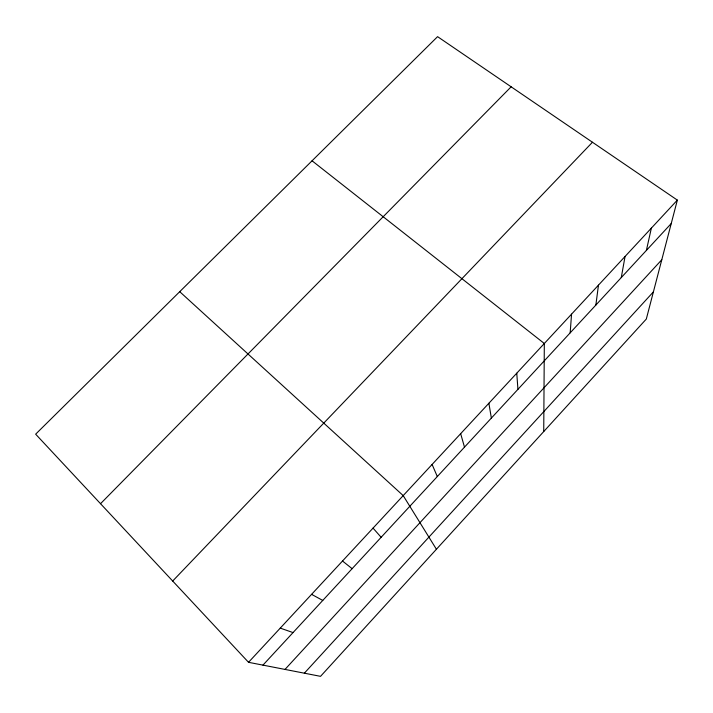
<?xml version="1.0" encoding="UTF-8"?>
<svg xmlns="http://www.w3.org/2000/svg" width="713" height="713" viewBox="0 0 713 713"><rect width="100%" height="100%" fill="white"/><g stroke="black" fill="none" stroke-linecap="round" stroke-linejoin="round"><path stroke-width="1.07" d="M543.734 431.552L544.322 343.506L312.062 160.799M570.177 332.837L571.55 314.148M595.863 305.057L598.465 285.147M621.273 277.58L625.06 256.475M646.388 250.406L651.361 228.133M677.35 200.112L646.308 319.059L320.538 676.343L248.534 662.315L35.65 434.172L437.577 36.657L677.35 200.112L248.534 662.315M304.353 673.188L653.402 291.884M285.004 669.418L661.798 259.728M262.954 665.122L671.236 223.534M172.689 581.033L592.458 142.243M100.524 503.699L511.141 86.808M280.262 628.117L293.043 632.583M311.59 594.357L322.766 600.435M342.507 561.024L352.133 568.671M179.729 291.679L403.201 495.606L436.418 549.251M373.042 528.11L381.143 537.29M432.105 464.457L437.31 476.551M460.66 433.673L464.493 447.149M488.877 403.255L491.364 418.085M516.765 373.202L517.932 389.343"/></g></svg>
